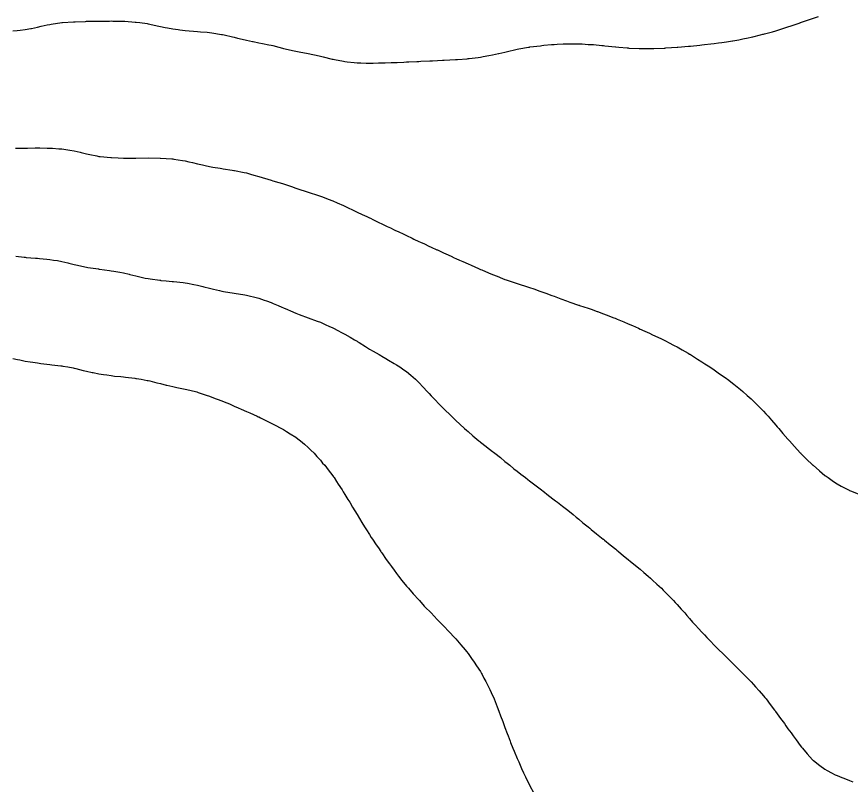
# Model space of a CAD drawing. Extents: x -717077 to -715000, y -984627 to -984000.
# Drawn here: x -715748.2 to -715680.3, y -984243.5 to -984181 of the extents above; entities that cross this region are included whole.
import ezdxf

# ---------------------------------------------------------------- set-up
doc = ezdxf.new("R2010")
doc.units = 0
doc.layers.add('buffer_B1_0_1_clip', color=7, linetype='Continuous')

msp = doc.modelspace()

# ---------------------------------------------------------------- linework, layer by layer
at = {"layer": 'buffer_B1_0_1_clip'}
for points in [[(-715748.496, -984182.172), (-715748.132, -984182.136), (-715747.885, -984182.111), (-715747.496, -984182.073), (-715747.018, -984181.977), (-715746.963, -984181.968), (-715746.496, -984181.877), (-715746.196, -984181.8), (-715745.688, -984181.693), (-715745.496, -984181.647), (-715745.369, -984181.627), (-715744.5, -984181.504), (-715744.496, -984181.504), (-715744.492, -984181.503), (-715744.45, -984181.5), (-715743.56, -984181.436), (-715743.496, -984181.431), (-715743.424, -984181.428), (-715742.597, -984181.398), (-715742.496, -984181.395), (-715742.388, -984181.392), (-715741.619, -984181.377), (-715741.496, -984181.375), (-715741.369, -984181.374), (-715740.625, -984181.371), (-715740.496, -984181.37), (-715740.368, -984181.372), (-715739.607, -984181.389), (-715739.496, -984181.391), (-715739.393, -984181.397), (-715738.541, -984181.454), (-715738.496, -984181.457), (-715738.457, -984181.462), (-715738.172, -984181.5), (-715737.58, -984181.584), (-715737.496, -984181.597), (-715737.368, -984181.627), (-715736.751, -984181.755), (-715736.496, -984181.82), (-715736.1, -984181.896), (-715735.924, -984181.928), (-715735.496, -984182.012), (-715735.061, -984182.065), (-715734.913, -984182.083), (-715734.496, -984182.133), (-715734.158, -984182.162), (-715733.807, -984182.189), (-715733.496, -984182.215), (-715733.236, -984182.24), (-715732.705, -984182.291), (-715732.496, -984182.311), (-715732.33, -984182.334), (-715731.539, -984182.456), (-715731.496, -984182.463), (-715731.464, -984182.469), (-715731.327, -984182.5), (-715730.651, -984182.655), (-715730.496, -984182.698), (-715730.236, -984182.759), (-715729.844, -984182.848), (-715729.496, -984182.933), (-715729.026, -984183.03), (-715728.95, -984183.046), (-715728.496, -984183.14), (-715728.195, -984183.2), (-715727.69, -984183.306), (-715727.496, -984183.345), (-715727.369, -984183.373), (-715726.864, -984183.5), (-715726.568, -984183.573), (-715726.496, -984183.594), (-715726.372, -984183.624), (-715725.759, -984183.763), (-715725.496, -984183.828), (-715725.087, -984183.909), (-715724.934, -984183.938), (-715724.496, -984184.026), (-715724.1, -984184.104), (-715723.834, -984184.161), (-715723.496, -984184.23), (-715723.273, -984184.277), (-715722.533, -984184.463), (-715722.496, -984184.471), (-715722.471, -984184.476), (-715722.347, -984184.5), (-715721.631, -984184.635), (-715721.496, -984184.665), (-715721.312, -984184.684), (-715720.738, -984184.742), (-715720.496, -984184.768), (-715720.22, -984184.775), (-715719.782, -984184.787), (-715719.496, -984184.795), (-715719.205, -984184.79), (-715718.778, -984184.783), (-715718.496, -984184.779), (-715718.226, -984184.77), (-715717.746, -984184.75), (-715717.496, -984184.742), (-715717.263, -984184.733), (-715716.702, -984184.707), (-715716.496, -984184.699), (-715716.304, -984184.692), (-715715.656, -984184.661), (-715715.496, -984184.655), (-715715.346, -984184.649), (-715714.61, -984184.614), (-715714.496, -984184.61), (-715714.389, -984184.606), (-715713.564, -984184.568), (-715713.496, -984184.566), (-715713.433, -984184.563), (-715712.508, -984184.513), (-715712.496, -984184.512), (-715712.484, -984184.511), (-715712.341, -984184.5), (-715711.559, -984184.437), (-715711.496, -984184.431), (-715711.416, -984184.42), (-715710.667, -984184.329), (-715710.496, -984184.306), (-715710.259, -984184.263), (-715709.813, -984184.183), (-715709.496, -984184.126), (-715709.009, -984184.013), (-715708.988, -984184.008), (-715708.496, -984183.897), (-715708.177, -984183.819), (-715707.711, -984183.716), (-715707.496, -984183.665), (-715707.356, -984183.639), (-715706.583, -984183.5), (-715706.509, -984183.487), (-715706.496, -984183.485), (-715706.478, -984183.483), (-715705.62, -984183.376), (-715705.496, -984183.359), (-715705.34, -984183.345), (-715704.703, -984183.292), (-715704.496, -984183.273), (-715704.255, -984183.26), (-715703.757, -984183.239), (-715703.496, -984183.224), (-715703.217, -984183.222), (-715702.769, -984183.227), (-715702.496, -984183.225), (-715702.231, -984183.235), (-715701.728, -984183.268), (-715701.496, -984183.277), (-715701.288, -984183.293), (-715700.634, -984183.362), (-715700.496, -984183.373), (-715700.378, -984183.383), (-715699.516, -984183.479), (-715699.496, -984183.481), (-715699.478, -984183.482), (-715699.25, -984183.5), (-715698.553, -984183.558), (-715698.496, -984183.563), (-715698.43, -984183.566), (-715697.594, -984183.599), (-715697.496, -984183.603), (-715697.392, -984183.604), (-715696.598, -984183.602), (-715696.496, -984183.602), (-715696.396, -984183.599), (-715695.566, -984183.57), (-715695.496, -984183.568), (-715695.431, -984183.565), (-715694.5, -984183.505), (-715694.495, -984183.505), (-715694.491, -984183.504), (-715694.44, -984183.5), (-715693.567, -984183.428), (-715693.495, -984183.422), (-715693.407, -984183.412), (-715692.657, -984183.338), (-715692.495, -984183.32), (-715692.289, -984183.294), (-715691.761, -984183.235), (-715691.495, -984183.2), (-715691.146, -984183.151), (-715690.878, -984183.117), (-715690.495, -984183.06), (-715690.013, -984182.983), (-715689.97, -984182.974), (-715689.495, -984182.894), (-715689.164, -984182.832), (-715688.732, -984182.737), (-715688.495, -984182.69), (-715688.34, -984182.655), (-715687.736, -984182.5), (-715687.542, -984182.453), (-715687.495, -984182.441), (-715687.413, -984182.417), (-715686.756, -984182.24), (-715686.495, -984182.162), (-715686.006, -984182.01), (-715685.99, -984182.006), (-715685.495, -984181.846), (-715685.234, -984181.761), (-715684.501, -984181.506), (-715684.495, -984181.504), (-715684.493, -984181.503), (-715684.484, -984181.5), (-715683.736, -984181.259), (-715683.495, -984181.176), (-715683.005, -984181.01)], [(-715748.285, -984191.711), (-715747.697, -984191.701), (-715747.496, -984191.699), (-715747.298, -984191.698), (-715746.687, -984191.691), (-715746.496, -984191.69), (-715746.302, -984191.694), (-715745.698, -984191.702), (-715745.496, -984191.706), (-715745.274, -984191.722), (-715744.751, -984191.756), (-715744.496, -984191.774), (-715744.173, -984191.823), (-715743.861, -984191.866), (-715743.496, -984191.923), (-715743.029, -984192.033), (-715742.937, -984192.059), (-715742.496, -984192.172), (-715742.22, -984192.224), (-715741.652, -984192.344), (-715741.496, -984192.375), (-715741.382, -984192.387), (-715740.517, -984192.479), (-715740.496, -984192.481), (-715740.477, -984192.482), (-715739.935, -984192.5), (-715739.51, -984192.514), (-715739.496, -984192.515), (-715739.481, -984192.515), (-715738.506, -984192.511), (-715738.496, -984192.511), (-715738.485, -984192.511), (-715737.497, -984192.502), (-715737.496, -984192.502), (-715737.494, -984192.502), (-715736.512, -984192.516), (-715736.496, -984192.516), (-715736.478, -984192.518), (-715735.574, -984192.579), (-715735.496, -984192.584), (-715735.396, -984192.6), (-715734.698, -984192.703), (-715734.496, -984192.736), (-715734.182, -984192.814), (-715733.878, -984192.883), (-715733.496, -984192.984), (-715733.074, -984193.078), (-715732.872, -984193.124), (-715732.496, -984193.208), (-715732.248, -984193.252), (-715731.648, -984193.348), (-715731.496, -984193.374), (-715731.388, -984193.392), (-715730.655, -984193.5), (-715730.517, -984193.521), (-715730.496, -984193.524), (-715730.466, -984193.53), (-715729.682, -984193.686), (-715729.496, -984193.723), (-715729.18, -984193.816), (-715728.893, -984193.897), (-715728.496, -984194.019), (-715727.496, -984194.32), (-715727.356, -984194.361), (-715726.877, -984194.5), (-715726.584, -984194.589), (-715726.496, -984194.615), (-715726.321, -984194.675), (-715725.835, -984194.839), (-715725.496, -984194.959), (-715725.088, -984195.092), (-715724.817, -984195.179), (-715724.496, -984195.283), (-715724.332, -984195.336), (-715723.816, -984195.5), (-715723.575, -984195.579), (-715723.496, -984195.604), (-715723.322, -984195.673), (-715722.852, -984195.856), (-715722.496, -984196.004), (-715722.145, -984196.15), (-715721.621, -984196.375), (-715721.496, -984196.428), (-715721.445, -984196.45), (-715721.335, -984196.5), (-715720.765, -984196.77), (-715720.496, -984196.903), (-715720.089, -984197.094), (-715719.733, -984197.263), (-715719.496, -984197.375), (-715719.41, -984197.415), (-715719.234, -984197.5), (-715718.738, -984197.742), (-715718.496, -984197.866), (-715718.065, -984198.069), (-715717.799, -984198.197), (-715717.496, -984198.342), (-715717.387, -984198.392), (-715717.162, -984198.5), (-715716.711, -984198.716), (-715716.496, -984198.825), (-715716.033, -984199.038), (-715715.89, -984199.106), (-715715.496, -984199.291), (-715715.351, -984199.356), (-715715.046, -984199.5), (-715714.67, -984199.675), (-715714.496, -984199.762), (-715714.021, -984199.975), (-715713.986, -984199.99), (-715713.496, -984200.215), (-715713.297, -984200.301), (-715712.868, -984200.5), (-715712.612, -984200.617), (-715712.496, -984200.675), (-715712.183, -984200.813), (-715711.921, -984200.926), (-715711.496, -984201.12), (-715711.229, -984201.233), (-715710.64, -984201.5), (-715710.54, -984201.545), (-715710.496, -984201.566), (-715710.381, -984201.614), (-715709.834, -984201.838), (-715709.496, -984201.985), (-715709.124, -984202.128), (-715708.691, -984202.305), (-715708.496, -984202.383), (-715708.408, -984202.412), (-715708.152, -984202.5), (-715707.662, -984202.667), (-715707.496, -984202.725), (-715707.168, -984202.827), (-715706.905, -984202.91), (-715706.496, -984203.038), (-715706.15, -984203.155), (-715705.669, -984203.327), (-715705.496, -984203.387), (-715705.412, -984203.416), (-715705.178, -984203.5), (-715704.678, -984203.682), (-715704.496, -984203.753), (-715704.094, -984203.902), (-715703.95, -984203.954), (-715703.496, -984204.127), (-715703.219, -984204.224), (-715702.531, -984204.464), (-715702.496, -984204.477), (-715702.478, -984204.483), (-715702.425, -984204.5), (-715701.729, -984204.734), (-715701.496, -984204.81), (-715701.012, -984204.984), (-715700.988, -984204.993), (-715700.496, -984205.172), (-715700.259, -984205.263), (-715699.655, -984205.5), (-715699.541, -984205.546), (-715699.496, -984205.565), (-715699.383, -984205.613), (-715698.837, -984205.842), (-715698.496, -984205.989), (-715698.138, -984206.142), (-715697.637, -984206.359), (-715697.496, -984206.42), (-715697.439, -984206.444), (-715697.312, -984206.5), (-715696.752, -984206.757), (-715696.496, -984206.876), (-715696.071, -984207.076), (-715695.781, -984207.215), (-715695.496, -984207.351), (-715695.395, -984207.4), (-715695.197, -984207.5), (-715694.739, -984207.743), (-715694.495, -984207.877), (-715694.097, -984208.102), (-715693.607, -984208.389), (-715693.495, -984208.453), (-715693.466, -984208.47), (-715693.415, -984208.5), (-715692.852, -984208.857), (-715692.495, -984209.09), (-715692.244, -984209.249), (-715691.853, -984209.5), (-715691.495, -984209.748), (-715691.05, -984210.055), (-715690.688, -984210.308), (-715690.495, -984210.442), (-715690.461, -984210.466), (-715690.413, -984210.5), (-715689.897, -984210.901), (-715689.495, -984211.221), (-715689.341, -984211.346), (-715689.156, -984211.5), (-715688.808, -984211.813), (-715688.495, -984212.102), (-715688.288, -984212.293), (-715688.069, -984212.5), (-715687.786, -984212.791), (-715687.495, -984213.099), (-715687.3, -984213.304), (-715687.116, -984213.5), (-715686.828, -984213.833), (-715686.495, -984214.221), (-715686.364, -984214.369), (-715686.246, -984214.5), (-715685.901, -984214.905), (-715685.495, -984215.376), (-715685.436, -984215.441), (-715685.382, -984215.5), (-715684.961, -984215.966), (-715684.495, -984216.477), (-715684.484, -984216.489), (-715684.472, -984216.5), (-715683.981, -984216.986), (-715683.495, -984217.466), (-715683.477, -984217.482), (-715683.456, -984217.5), (-715682.936, -984217.941), (-715682.495, -984218.315), (-715682.389, -984218.393), (-715682.24, -984218.5), (-715681.799, -984218.804), (-715681.495, -984219.01), (-715681.179, -984219.184), (-715680.582, -984219.5), (-715680.524, -984219.529), (-715680.495, -984219.543), (-715680.426, -984219.569), (-715679.803, -984219.808)], [(-715748.244, -984200.5), (-715747.571, -984200.576), (-715747.496, -984200.584), (-715747.405, -984200.591), (-715746.646, -984200.65), (-715746.496, -984200.662), (-715746.317, -984200.679), (-715745.73, -984200.735), (-715745.496, -984200.758), (-715745.189, -984200.807), (-715744.854, -984200.858), (-715744.496, -984200.918), (-715744.027, -984201.031), (-715743.941, -984201.055), (-715743.496, -984201.17), (-715743.223, -984201.227), (-715742.639, -984201.357), (-715742.496, -984201.387), (-715742.398, -984201.403), (-715741.759, -984201.5), (-715741.53, -984201.535), (-715741.496, -984201.54), (-715741.45, -984201.545), (-715740.648, -984201.652), (-715740.496, -984201.672), (-715740.287, -984201.709), (-715739.788, -984201.793), (-715739.496, -984201.846), (-715739.033, -984201.963), (-715738.972, -984201.976), (-715738.496, -984202.105), (-715738.169, -984202.174), (-715737.724, -984202.272), (-715737.496, -984202.32), (-715737.338, -984202.343), (-715736.549, -984202.447), (-715736.496, -984202.454), (-715736.455, -984202.459), (-715736.019, -984202.5), (-715735.539, -984202.544), (-715735.496, -984202.547), (-715735.443, -984202.553), (-715734.64, -984202.644), (-715734.496, -984202.659), (-715734.302, -984202.694), (-715733.781, -984202.785), (-715733.496, -984202.837), (-715733.038, -984202.957), (-715732.97, -984202.974), (-715732.496, -984203.106), (-715732.175, -984203.18), (-715731.708, -984203.288), (-715731.496, -984203.337), (-715731.358, -984203.362), (-715730.516, -984203.5), (-715730.498, -984203.503), (-715730.496, -984203.503), (-715730.492, -984203.504), (-715729.64, -984203.644), (-715729.496, -984203.665), (-715729.281, -984203.715), (-715728.82, -984203.824), (-715728.496, -984203.898), (-715728.054, -984204.058), (-715727.863, -984204.132), (-715727.496, -984204.271), (-715727.332, -984204.336), (-715726.928, -984204.5), (-715726.625, -984204.63), (-715726.496, -984204.683), (-715726.172, -984204.824), (-715725.926, -984204.931), (-715725.496, -984205.119), (-715725.224, -984205.228), (-715724.501, -984205.5), (-715724.497, -984205.502), (-715724.496, -984205.502), (-715724.492, -984205.503), (-715723.77, -984205.774), (-715723.496, -984205.869), (-715723.06, -984206.065), (-715722.823, -984206.173), (-715722.496, -984206.322), (-715722.376, -984206.381), (-715722.132, -984206.5), (-715721.713, -984206.718), (-715721.496, -984206.825), (-715721.068, -984207.073), (-715720.711, -984207.285), (-715720.496, -984207.412), (-715720.44, -984207.445), (-715720.348, -984207.5), (-715719.831, -984207.835), (-715719.496, -984208.05), (-715719.213, -984208.218), (-715718.713, -984208.5), (-715718.577, -984208.581), (-715718.496, -984208.627), (-715718.183, -984208.813), (-715717.948, -984208.953), (-715717.496, -984209.222), (-715717.324, -984209.329), (-715717.047, -984209.5), (-715716.72, -984209.725), (-715716.496, -984209.877), (-715716.151, -984210.156), (-715715.753, -984210.5), (-715715.63, -984210.634), (-715715.496, -984210.778), (-715715.146, -984211.15), (-715714.808, -984211.5), (-715714.659, -984211.664), (-715714.496, -984211.842), (-715714.173, -984212.178), (-715713.858, -984212.5), (-715713.679, -984212.684), (-715713.496, -984212.876), (-715712.852, -984213.5), (-715712.671, -984213.676), (-715712.496, -984213.85), (-715712.154, -984214.159), (-715711.779, -984214.5), (-715711.631, -984214.635), (-715711.496, -984214.762), (-715711.095, -984215.099), (-715710.616, -984215.5), (-715710.551, -984215.556), (-715710.496, -984215.604), (-715710.033, -984215.963), (-715709.991, -984215.996), (-715709.496, -984216.372), (-715709.423, -984216.428), (-715709.328, -984216.5), (-715708.866, -984216.871), (-715708.496, -984217.178), (-715708.316, -984217.321), (-715708.087, -984217.5), (-715707.767, -984217.772), (-715707.496, -984217.985), (-715707.207, -984218.212), (-715706.824, -984218.5), (-715706.638, -984218.642), (-715706.496, -984218.75), (-715706.071, -984219.075), (-715705.515, -984219.5), (-715705.504, -984219.509), (-715705.496, -984219.516), (-715705.421, -984219.574), (-715704.946, -984219.951), (-715704.496, -984220.302), (-715704.384, -984220.389), (-715704.235, -984220.5), (-715703.821, -984220.826), (-715703.496, -984221.072), (-715703.256, -984221.261), (-715702.95, -984221.5), (-715702.703, -984221.707), (-715702.496, -984221.881), (-715702.159, -984222.164), (-715701.741, -984222.5), (-715701.611, -984222.616), (-715701.496, -984222.708), (-715701.064, -984223.069), (-715700.514, -984223.5), (-715700.504, -984223.508), (-715700.496, -984223.514), (-715700.416, -984223.58), (-715699.955, -984223.96), (-715699.496, -984224.326), (-715699.4, -984224.405), (-715699.281, -984224.5), (-715698.855, -984224.86), (-715698.496, -984225.148), (-715698.304, -984225.309), (-715698.061, -984225.5), (-715697.752, -984225.757), (-715697.496, -984225.956), (-715697.204, -984226.209), (-715696.857, -984226.5), (-715696.668, -984226.672), (-715696.496, -984226.826), (-715696.151, -984227.156), (-715695.776, -984227.5), (-715695.639, -984227.644), (-715695.496, -984227.779), (-715695.144, -984228.149), (-715694.796, -984228.5), (-715694.653, -984228.657), (-715694.495, -984228.826), (-715694.18, -984229.185), (-715693.891, -984229.5), (-715693.713, -984229.718), (-715693.495, -984229.965), (-715693.248, -984230.253), (-715693.02, -984230.5), (-715692.773, -984230.778), (-715692.495, -984231.075), (-715692.292, -984231.296), (-715692.093, -984231.5), (-715691.801, -984231.806), (-715691.495, -984232.113), (-715691.304, -984232.309), (-715691.108, -984232.5), (-715690.802, -984232.807), (-715690.495, -984233.104), (-715690.296, -984233.301), (-715690.089, -984233.5), (-715689.793, -984233.798), (-715689.495, -984234.089), (-715689.291, -984234.296), (-715689.085, -984234.5), (-715688.798, -984234.803), (-715688.495, -984235.117), (-715688.31, -984235.315), (-715688.137, -984235.5), (-715687.841, -984235.846), (-715687.495, -984236.248), (-715687.38, -984236.385), (-715687.281, -984236.5), (-715686.943, -984236.948), (-715686.589, -984237.407), (-715686.517, -984237.5), (-715686.508, -984237.513), (-715686.091, -984238.096), (-715685.789, -984238.5), (-715685.669, -984238.673), (-715685.495, -984238.917), (-715685.249, -984239.254), (-715685.062, -984239.5), (-715684.828, -984239.833), (-715684.495, -984240.287), (-715684.401, -984240.406), (-715684.319, -984240.5), (-715683.945, -984240.95), (-715683.495, -984241.438), (-715683.463, -984241.468), (-715683.425, -984241.5), (-715682.911, -984241.916), (-715682.495, -984242.205), (-715682.313, -984242.318), (-715681.969, -984242.5), (-715681.65, -984242.655), (-715681.495, -984242.718), (-715681.12, -984242.875), (-715680.946, -984242.951), (-715680.495, -984243.13), (-715680.225, -984243.23)], [(-715748.496, -984208.806), (-715748.105, -984208.891), (-715747.928, -984208.932), (-715747.496, -984209.024), (-715747.086, -984209.09), (-715746.879, -984209.117), (-715746.496, -984209.176), (-715746.21, -984209.215), (-715745.731, -984209.265), (-715745.496, -984209.295), (-715745.317, -984209.322), (-715744.587, -984209.409), (-715744.496, -984209.422), (-715744.429, -984209.434), (-715744.022, -984209.5), (-715743.581, -984209.585), (-715743.496, -984209.6), (-715743.362, -984209.634), (-715742.775, -984209.779), (-715742.496, -984209.85), (-715742.052, -984209.944), (-715741.96, -984209.965), (-715741.496, -984210.06), (-715741.115, -984210.119), (-715740.843, -984210.153), (-715740.496, -984210.204), (-715740.233, -984210.238), (-715739.707, -984210.289), (-715739.496, -984210.315), (-715739.333, -984210.337), (-715738.575, -984210.421), (-715738.496, -984210.432), (-715738.437, -984210.442), (-715738.06, -984210.5), (-715737.585, -984210.589), (-715737.496, -984210.604), (-715737.356, -984210.64), (-715736.78, -984210.784), (-715736.496, -984210.856), (-715736.026, -984210.97), (-715735.977, -984210.982), (-715735.496, -984211.094), (-715735.165, -984211.17), (-715734.743, -984211.253), (-715734.496, -984211.307), (-715734.341, -984211.345), (-715733.656, -984211.5), (-715733.53, -984211.535), (-715733.496, -984211.543), (-715733.431, -984211.565), (-715732.786, -984211.79), (-715732.496, -984211.889), (-715732.052, -984212.056), (-715731.877, -984212.119), (-715731.496, -984212.258), (-715731.323, -984212.328), (-715730.874, -984212.5), (-715730.617, -984212.622), (-715730.496, -984212.676), (-715730.173, -984212.823), (-715729.932, -984212.937), (-715729.496, -984213.124), (-715729.238, -984213.243), (-715728.631, -984213.5), (-715728.542, -984213.546), (-715728.496, -984213.568), (-715728.36, -984213.636), (-715727.882, -984213.887), (-715727.496, -984214.067), (-715727.215, -984214.219), (-715726.647, -984214.5), (-715726.552, -984214.557), (-715726.496, -984214.588), (-715726.244, -984214.752), (-715725.946, -984214.95), (-715725.496, -984215.223), (-715725.337, -984215.342), (-715725.117, -984215.5), (-715724.788, -984215.792), (-715724.496, -984216.039), (-715724.263, -984216.268), (-715724.014, -984216.5), (-715723.78, -984216.784), (-715723.496, -984217.092), (-715723.312, -984217.316), (-715723.148, -984217.5), (-715722.874, -984217.878), (-715722.496, -984218.349), (-715722.432, -984218.437), (-715722.383, -984218.5), (-715722.181, -984218.815), (-715722.038, -984219.043), (-715721.719, -984219.5), (-715721.639, -984219.643), (-715721.496, -984219.866), (-715721.262, -984220.267), (-715721.108, -984220.5), (-715720.888, -984220.893), (-715720.508, -984221.488), (-715720.5, -984221.5), (-715720.499, -984221.503), (-715720.496, -984221.508), (-715720.137, -984222.141), (-715719.903, -984222.5), (-715719.752, -984222.756), (-715719.496, -984223.134), (-715719.356, -984223.361), (-715719.259, -984223.5), (-715718.961, -984223.965), (-715718.776, -984224.219), (-715718.577, -984224.5), (-715718.545, -984224.549), (-715718.496, -984224.616), (-715718.142, -984225.147), (-715717.876, -984225.5), (-715717.723, -984225.728), (-715717.496, -984226.025), (-715717.299, -984226.304), (-715717.142, -984226.5), (-715716.869, -984226.874), (-715716.496, -984227.313), (-715716.414, -984227.419), (-715716.342, -984227.5), (-715715.957, -984227.962), (-715715.496, -984228.45), (-715715.473, -984228.477), (-715715.451, -984228.5), (-715715.053, -984228.942), (-715714.999, -984229.004), (-715714.502, -984229.5), (-715714.499, -984229.503), (-715714.496, -984229.506), (-715714.018, -984230.023), (-715713.534, -984230.5), (-715713.515, -984230.52), (-715713.496, -984230.539), (-715713.04, -984231.045), (-715712.599, -984231.5), (-715712.55, -984231.555), (-715712.496, -984231.612), (-715712.093, -984232.098), (-715711.743, -984232.5), (-715711.635, -984232.64), (-715711.496, -984232.814), (-715711.21, -984233.215), (-715710.999, -984233.5), (-715710.804, -984233.809), (-715710.496, -984234.273), (-715710.41, -984234.415), (-715710.355, -984234.5), (-715710.202, -984234.794), (-715710.063, -984235.068), (-715709.825, -984235.5), (-715709.725, -984235.73), (-715709.496, -984236.214), (-715709.408, -984236.413), (-715709.365, -984236.5), (-715709.285, -984236.711), (-715709.132, -984237.137), (-715708.982, -984237.5), (-715708.859, -984237.864), (-715708.678, -984238.318), (-715708.61, -984238.5), (-715708.581, -984238.586), (-715708.496, -984238.806), (-715708.312, -984239.317), (-715708.237, -984239.5), (-715708.077, -984239.919), (-715708.034, -984240.039), (-715707.846, -984240.5), (-715707.749, -984240.754), (-715707.496, -984241.34), (-715707.449, -984241.454), (-715707.428, -984241.5), (-715707.376, -984241.62), (-715707.15, -984242.155), (-715706.988, -984242.5), (-715706.832, -984242.837), (-715706.496, -984243.499), (-715706.495, -984243.5), (-715706.495, -984243.5), (-715706.494, -984243.502), (-715706.157, -984244.161)]]:
    msp.add_lwpolyline(points, dxfattribs=at)

doc.saveas('drawing.dxf')
